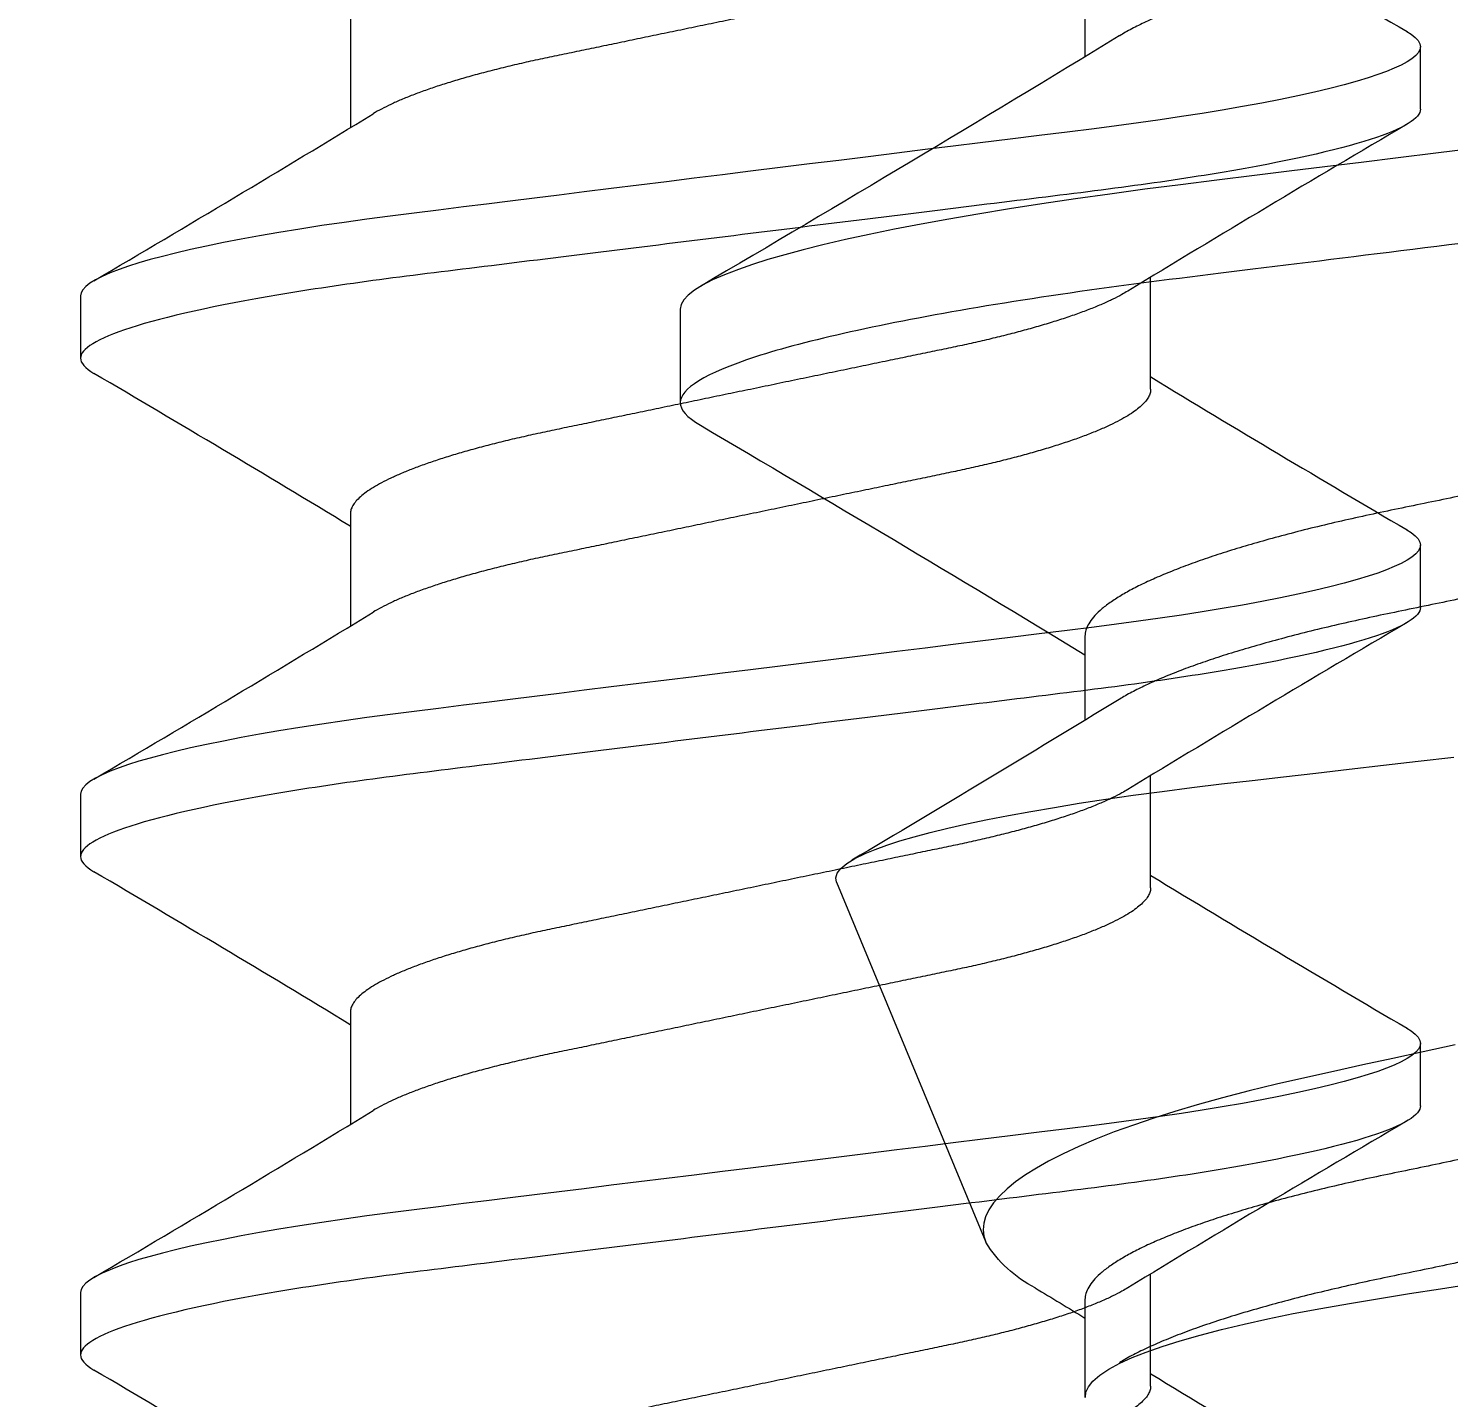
# Model space of a CAD drawing. Header units: inches. Extents: x 129892 to 140765, y 18172 to 24435.
# Drawn here: x 131121.71 to 131124.749, y 22518.596 to 22521.527 of the extents above; entities that cross this region are included whole.
import ezdxf

# ---------------------------------------------------------------- set-up
doc = ezdxf.new("R2010")
doc.units = ezdxf.units.IN
doc.header["$MEASUREMENT"] = 0
doc.header["$PDMODE"] = 66
doc.styles.add('EXCELSIOR', font='dim.shx', dxfattribs={"height": 45})
doc.dimstyles.new('EXCELSIOR', dxfattribs={"dimtxt": 50, "dimasz": 15, "dimexe": 20, "dimexo": 20, "dimgap": 10, "dimtad": 1, "dimdec": 0, "dimtxsty": 'EXCELSIOR', "dimblk": 'OBLIQUE', "dimcen": 2.5, "dimclrd": 1, "dimclre": 1, "dimclrt": 1, "dimadec": 0, "dimazin": 0, "dimtfac": 1, "dimtdec": 0, "dimtofl": 0, "dimtmove": 0, "dimatfit": 3, "dimfxl": 0, "dimlwd": 25, "dimarcsym": 0})

# ---------------------------------------------------------------- blocks, each defined once
blk = doc.blocks.new('A$C105D4D3B')
at = {"color": 251, "linetype": 'Continuous', "lineweight": 15}
for p, q in [((5.3382, 5.3976), (5.3382, 5.2175)), ((6.2042, 4.6776), (6.2042, 4.4776)), ((5.3382, 3.9776), (5.3382, 3.7974)), ((5.8697, 3.4507), (5.5505, 2.6802)), ((5.3382, 2.5576), (5.3382, 2.3476))]:
    blk.add_line(p, q, dxfattribs=at)
for points in [[(4.5006, 5.0222), (4.5874, 5.0114), (4.668, 5.0014), (4.7473, 4.9916), (4.825, 4.982), (4.901, 4.9725), (4.9752, 4.9633), (5.0557, 4.9533), (5.1337, 4.9437), (5.2099, 4.934), (5.2849, 4.9239), (5.3584, 4.9136), (5.4301, 4.903), (5.4999, 4.8922), (5.5674, 4.8811), (5.6293, 4.8704), (5.6888, 4.8596), (5.7457, 4.8486), (5.7997, 4.8375), (5.8508, 4.8263), (5.8988, 4.8152), (5.9411, 4.8046), (5.9805, 4.794), (6.0167, 4.7835), (6.0498, 4.7731), (6.0798, 4.7627), (6.1094, 4.7513), (6.1349, 4.7401), (6.1564, 4.729), (6.1738, 4.7182), (6.1873, 4.7076), (6.1968, 4.6973), (6.2024, 4.6873), (6.2042, 4.6776), (6.2042, 4.6776)], [(5.8697, 3.4507), (5.8713, 3.4604), (5.8683, 3.4703), (5.8606, 3.4804), (5.848, 3.4909), (5.8306, 3.5016), (5.8084, 3.5124), (5.7869, 3.5212), (5.7623, 3.5301), (5.7345, 3.5391), (5.7036, 3.5481), (5.6691, 3.5573), (5.6315, 3.5665), (5.5906, 3.5757), (5.5467, 3.5849), (5.5017, 3.5937), (5.454, 3.6024), (5.4034, 3.6111), (5.3504, 3.6197), (5.2938, 3.6283), (5.2349, 3.6369), (5.1732, 3.6453), (5.1093, 3.6535), (5.0458, 3.6613), (4.9805, 3.6689), (4.9132, 3.6767), (4.8443, 3.6846), (4.7726, 3.6928), (4.6996, 3.7011), (4.6249, 3.7096), (4.5491, 3.7182)], [(4.5457, 3.1028), (4.6144, 3.0879), (4.6796, 3.0737), (4.7434, 3.0598), (4.8063, 3.0459), (4.8675, 3.0323), (4.9283, 3.0183), (4.9869, 3.0041), (5.0437, 2.9893), (5.0981, 2.9742), (5.1457, 2.9601), (5.1911, 2.9458), (5.2345, 2.9311), (5.2754, 2.9162), (5.3146, 2.9008), (5.3511, 2.8853), (5.385, 2.8695), (5.4161, 2.8537), (5.4421, 2.839), (5.4656, 2.8242), (5.4865, 2.8094), (5.5048, 2.7946), (5.5206, 2.7795), (5.5335, 2.7645), (5.5436, 2.7494), (5.5507, 2.7346), (5.5547, 2.7207), (5.556, 2.707), (5.5546, 2.6935), (5.5505, 2.6802)], [(5.337, 2.3476), (5.3362, 2.3592), (5.3309, 2.371), (5.3212, 2.383), (5.3066, 2.3956), (5.2874, 2.4083), (5.2636, 2.4211), (5.2372, 2.4332), (5.207, 2.4452), (5.1731, 2.4572), (5.1344, 2.4694), (5.092, 2.4816), (5.046, 2.4936), (4.9978, 2.505), (4.9466, 2.5163), (4.8924, 2.5274), (4.8337, 2.5384), (4.7721, 2.5491), (4.7081, 2.5597), (4.6438, 2.5701), (4.5776, 2.5807), (4.5097, 2.5915)]]:
    blk.add_lwpolyline(points, dxfattribs=at)
for centre, radius, start, end in [((39.1398, 60.9031), 65.1416, 238.666324, 239.584863), ((41.6033, -55.8976), 69.9674, 120.434483, 121.21919), ((31.8252, 47.3473), 50.9721, 238.59533, 239.34643), ((5.323, 2.8207), 0.2674, 297.0372, 328.292), ((25.0292, -29.8303), 37.87, 121.14139, 121.32976)]:
    blk.add_arc(centre, radius, start, end, dxfattribs=at)
for points, knots in [([(2.7695, 5.9776), (2.7698, 5.9735), (2.7705, 5.9652), (2.7762, 5.9523), (2.7854, 5.939), (2.7985, 5.9252), (2.8156, 5.9111), (2.8365, 5.8966), (2.8614, 5.8819), (2.8905, 5.8668), (2.9241, 5.8514), (2.9621, 5.8357), (3.0039, 5.82), (3.0492, 5.8045), (3.0977, 5.7891), (3.1484, 5.7743), (3.2008, 5.76), (3.2544, 5.7463), (3.3099, 5.7331), (3.3669, 5.7203), (3.4255, 5.708), (3.4859, 5.6955), (3.5485, 5.6825), (3.6144, 5.6688), (3.6833, 5.6545), (3.7552, 5.6396), (3.8285, 5.6244), (3.9029, 5.6089), (3.9782, 5.5933), (4.0527, 5.5778), (4.126, 5.5626), (4.1979, 5.5477), (4.2691, 5.5329), (4.3393, 5.5183), (4.4082, 5.504), (4.4754, 5.4901), (4.5408, 5.4765), (4.6051, 5.4631), (4.668, 5.4501), (4.7298, 5.4373), (4.7898, 5.4239), (4.8481, 5.4101), (4.9044, 5.3958), (4.9577, 5.3813), (5.0077, 5.3667), (5.0542, 5.3521), (5.0978, 5.3373), (5.1382, 5.3223), (5.1752, 5.3074), (5.2088, 5.2924), (5.2382, 5.2775), (5.2568, 5.2674), (5.2644, 5.2624), (5.2647, 5.2622)], [0, 0, 0, 0, 0.018809, 0.037877, 0.057179, 0.076689, 0.096379, 0.11622, 0.136179, 0.156224, 0.177279, 0.198352, 0.219403, 0.240394, 0.261285, 0.282039, 0.301689, 0.321152, 0.340401, 0.359409, 0.378169, 0.397041, 0.416167, 0.435521, 0.456012, 0.476692, 0.497525, 0.518475, 0.539504, 0.560572, 0.580683, 0.60076, 0.620768, 0.640675, 0.660448, 0.680056, 0.699471, 0.718664, 0.738507, 0.758145, 0.778013, 0.798149, 0.818524, 0.839105, 0.858913, 0.878847, 0.898874, 0.918963, 0.939077, 0.959183, 0.979247, 0.999234, 1, 1, 1, 1]), ([(1.9034, 5.2776), (1.9034, 5.2487), (1.9558, 5.2151), (2.1738, 5.1446), (2.3392, 5.1079), (2.6407, 5.0571), (2.7498, 5.0409), (2.9772, 5.0106), (3.0954, 4.9964), (3.4785, 4.9489), (3.7657, 4.9133), (4.3419, 4.8419), (4.6292, 4.8062), (5.0123, 4.7587), (5.1304, 4.7446), (5.3579, 4.7143), (5.4669, 4.698), (5.7685, 4.6473), (5.9339, 4.6106), (6.1519, 4.5401), (6.2042, 4.5065), (6.2042, 4.4776)], [0, 0, 0, 0, 0.125, 0.125, 0.25, 0.25, 0.3125, 0.3125, 0.375, 0.375, 0.5, 0.5, 0.625, 0.625, 0.6875, 0.6875, 0.75, 0.75, 0.875, 0.875, 1, 1, 1, 1]), ([(2.8432, 4.693), (2.8493, 4.6893), (2.8635, 4.6807), (2.8906, 4.6668), (2.9241, 4.6514), (2.9621, 4.6357), (3.0039, 4.62), (3.0492, 4.6045), (3.0977, 4.5891), (3.1484, 4.5743), (3.2008, 4.56), (3.2544, 4.5463), (3.3099, 4.5331), (3.3669, 4.5203), (3.4255, 4.508), (3.4859, 4.4955), (3.5485, 4.4825), (3.6144, 4.4688), (3.6833, 4.4545), (3.7552, 4.4396), (3.8285, 4.4244), (3.9029, 4.4089), (3.9782, 4.3933), (4.0527, 4.3778), (4.126, 4.3626), (4.1979, 4.3477), (4.2691, 4.3329), (4.3393, 4.3183), (4.4082, 4.304), (4.4754, 4.2901), (4.5408, 4.2765), (4.6051, 4.2631), (4.668, 4.2501), (4.7298, 4.2373), (4.7898, 4.2239), (4.8481, 4.2101), (4.9044, 4.1958), (4.9577, 4.1813), (5.0077, 4.1667), (5.0542, 4.1521), (5.0978, 4.1373), (5.1382, 4.1223), (5.1752, 4.1073), (5.2087, 4.0924), (5.2385, 4.0775), (5.2649, 4.0625), (5.2875, 4.0475), (5.3063, 4.0327), (5.3207, 4.0182), (5.3308, 4.0041), (5.3371, 3.9906), (5.3378, 3.9819), (5.3382, 3.9776)], [0, 0, 0, 0, 0.015022, 0.035068, 0.056123, 0.077196, 0.098248, 0.119238, 0.14013, 0.160884, 0.180534, 0.199998, 0.219246, 0.238255, 0.257015, 0.275888, 0.295014, 0.314368, 0.33486, 0.35554, 0.376373, 0.397323, 0.418352, 0.439421, 0.459532, 0.479609, 0.499618, 0.519525, 0.539298, 0.558906, 0.578321, 0.597515, 0.617358, 0.636996, 0.656865, 0.677001, 0.697376, 0.717957, 0.737765, 0.757699, 0.777727, 0.797816, 0.81793, 0.838037, 0.858101, 0.878088, 0.898909, 0.919574, 0.940046, 0.960295, 0.980289, 1, 1, 1, 1]), ([(2.7695, 4.5576), (2.7698, 4.5535), (2.7705, 4.5452), (2.7762, 4.5323), (2.7854, 4.519), (2.7985, 4.5052), (2.8156, 4.4911), (2.8365, 4.4766), (2.8614, 4.4619), (2.8905, 4.4468), (2.9241, 4.4314), (2.9621, 4.4157), (3.0039, 4.4), (3.0492, 4.3845), (3.0977, 4.3691), (3.1484, 4.3543), (3.2008, 4.34), (3.2544, 4.3263), (3.3099, 4.3131), (3.3669, 4.3003), (3.4255, 4.288), (3.4859, 4.2755), (3.5485, 4.2625), (3.6144, 4.2488), (3.6833, 4.2345), (3.7552, 4.2196), (3.8285, 4.2044), (3.9029, 4.1889), (3.9782, 4.1733), (4.0527, 4.1578), (4.126, 4.1426), (4.1979, 4.1277), (4.2691, 4.1129), (4.3393, 4.0983), (4.4082, 4.084), (4.4754, 4.0701), (4.5408, 4.0565), (4.6051, 4.0431), (4.668, 4.0301), (4.7298, 4.0173), (4.7898, 4.0039), (4.8481, 3.9901), (4.9044, 3.9758), (4.9577, 3.9613), (5.0077, 3.9467), (5.0542, 3.9321), (5.0978, 3.9173), (5.1382, 3.9023), (5.1752, 3.8874), (5.2088, 3.8724), (5.2382, 3.8575), (5.2568, 3.8474), (5.2644, 3.8424), (5.2647, 3.8422)], [0, 0, 0, 0, 0.018809, 0.037877, 0.057179, 0.076689, 0.096379, 0.11622, 0.136179, 0.156224, 0.177279, 0.198352, 0.219403, 0.240394, 0.261285, 0.282039, 0.301689, 0.321152, 0.340401, 0.359409, 0.378169, 0.397041, 0.416167, 0.435521, 0.456012, 0.476692, 0.497525, 0.518475, 0.539504, 0.560572, 0.580683, 0.60076, 0.620768, 0.640675, 0.660448, 0.680056, 0.699471, 0.718664, 0.738507, 0.758145, 0.778013, 0.79815, 0.818524, 0.839105, 0.858913, 0.878847, 0.898874, 0.918963, 0.939077, 0.959183, 0.979247, 0.999234, 1, 1, 1, 1]), ([(2.7695, 4.5576), (2.7698, 4.5535), (2.7705, 4.5452), (2.7762, 4.5323), (2.7854, 4.519), (2.7985, 4.5052), (2.8156, 4.4911), (2.8365, 4.4766), (2.8614, 4.4619), (2.8905, 4.4468), (2.9241, 4.4314), (2.9621, 4.4157), (3.0039, 4.4), (3.0492, 4.3845), (3.0977, 4.3691), (3.1484, 4.3543), (3.2008, 4.34), (3.2544, 4.3263), (3.3099, 4.3131), (3.3669, 4.3003), (3.4255, 4.288), (3.4859, 4.2755), (3.5485, 4.2625), (3.6144, 4.2488), (3.6833, 4.2345), (3.7552, 4.2196), (3.8285, 4.2044), (3.9029, 4.1889), (3.9782, 4.1733), (4.0527, 4.1578), (4.126, 4.1426), (4.1979, 4.1277), (4.2691, 4.1129), (4.3393, 4.0983), (4.4082, 4.084), (4.4754, 4.0701), (4.5408, 4.0565), (4.6051, 4.0431), (4.668, 4.0301), (4.7298, 4.0173), (4.7898, 4.0039), (4.8481, 3.9901), (4.9044, 3.9758), (4.9577, 3.9613), (5.0077, 3.9467), (5.0542, 3.9321), (5.0978, 3.9173), (5.1382, 3.9023), (5.1752, 3.8874), (5.2088, 3.8724), (5.2382, 3.8575), (5.2568, 3.8474), (5.2644, 3.8424), (5.2647, 3.8422)], [0, 0, 0, 0, 0.018809, 0.037877, 0.057179, 0.076689, 0.096379, 0.11622, 0.136179, 0.156224, 0.177279, 0.198352, 0.219403, 0.240394, 0.261285, 0.282039, 0.301689, 0.321152, 0.340401, 0.359409, 0.378169, 0.397041, 0.416167, 0.435521, 0.456012, 0.476692, 0.497525, 0.518475, 0.539504, 0.560572, 0.580683, 0.60076, 0.620768, 0.640675, 0.660448, 0.680056, 0.699471, 0.718664, 0.738507, 0.758145, 0.778013, 0.798149, 0.818524, 0.839105, 0.858913, 0.878847, 0.898874, 0.918963, 0.939077, 0.959183, 0.979247, 0.999234, 1, 1, 1, 1]), ([(2.8432, 3.273), (2.8493, 3.2693), (2.8635, 3.2607), (2.8906, 3.2468), (2.9241, 3.2314), (2.9621, 3.2157), (3.0039, 3.2), (3.0492, 3.1845), (3.0977, 3.1691), (3.1484, 3.1543), (3.2008, 3.14), (3.2544, 3.1263), (3.3099, 3.1131), (3.3669, 3.1003), (3.4255, 3.088), (3.4859, 3.0755), (3.5485, 3.0625), (3.6144, 3.0488), (3.6833, 3.0345), (3.7552, 3.0196), (3.8285, 3.0044), (3.9029, 2.9889), (3.9782, 2.9733), (4.0527, 2.9578), (4.126, 2.9426), (4.1979, 2.9277), (4.2691, 2.9129), (4.3393, 2.8983), (4.4082, 2.884), (4.4754, 2.8701), (4.5408, 2.8565), (4.6051, 2.8431), (4.668, 2.8301), (4.7298, 2.8173), (4.7898, 2.8039), (4.8481, 2.7901), (4.9044, 2.7758), (4.9577, 2.7613), (5.0077, 2.7467), (5.0542, 2.7321), (5.0978, 2.7173), (5.1382, 2.7023), (5.1752, 2.6874), (5.2087, 2.6724), (5.2385, 2.6575), (5.2649, 2.6425), (5.2875, 2.6275), (5.3063, 2.6127), (5.3207, 2.5982), (5.3308, 2.5841), (5.3371, 2.5706), (5.3378, 2.5619), (5.3382, 2.5576)], [0, 0, 0, 0, 0.015022, 0.035068, 0.056123, 0.077196, 0.098248, 0.119238, 0.14013, 0.160884, 0.180534, 0.199998, 0.219246, 0.238255, 0.257015, 0.275888, 0.295014, 0.314368, 0.33486, 0.35554, 0.376373, 0.397324, 0.418352, 0.439421, 0.459532, 0.479609, 0.499618, 0.519525, 0.539298, 0.558906, 0.578321, 0.597515, 0.617358, 0.636996, 0.656865, 0.677001, 0.697376, 0.717957, 0.737765, 0.757699, 0.777727, 0.797816, 0.81793, 0.838037, 0.858101, 0.878088, 0.898909, 0.919574, 0.940046, 0.960295, 0.980289, 1, 1, 1, 1]), ([(2.7695, 3.1376), (2.7698, 3.1335), (2.7705, 3.1252), (2.7762, 3.1123), (2.7854, 3.099), (2.7985, 3.0852), (2.8156, 3.0711), (2.8365, 3.0566), (2.8614, 3.0419), (2.8905, 3.0268), (2.9241, 3.0114), (2.9621, 2.9957), (3.0039, 2.98), (3.0492, 2.9645), (3.0977, 2.9491), (3.1484, 2.9343), (3.2008, 2.92), (3.2544, 2.9063), (3.3099, 2.8931), (3.3669, 2.8803), (3.4255, 2.868), (3.4859, 2.8555), (3.5485, 2.8425), (3.6144, 2.8288), (3.6833, 2.8145), (3.7552, 2.7996), (3.8285, 2.7844), (3.9029, 2.7689), (3.9782, 2.7533), (4.0527, 2.7378), (4.126, 2.7226), (4.1979, 2.7077), (4.2691, 2.6929), (4.3393, 2.6783), (4.4082, 2.664), (4.4754, 2.6501), (4.5408, 2.6365), (4.6051, 2.6231), (4.668, 2.6101), (4.7298, 2.5973), (4.7898, 2.5839), (4.8481, 2.5701), (4.9044, 2.5558), (4.9591, 2.541), (5.0115, 2.5256), (5.0613, 2.5098), (5.1076, 2.4938), (5.1502, 2.4777), (5.1888, 2.4615), (5.223, 2.4454), (5.2482, 2.4323), (5.2605, 2.4246), (5.2643, 2.4222)], [0, 0, 0, 0, 0.018809, 0.037877, 0.057179, 0.07669, 0.096381, 0.116222, 0.136181, 0.156227, 0.177282, 0.198355, 0.219407, 0.240398, 0.261289, 0.282043, 0.301694, 0.321157, 0.340406, 0.359414, 0.378175, 0.397048, 0.416174, 0.435528, 0.45602, 0.4767, 0.497533, 0.518484, 0.539512, 0.560581, 0.580692, 0.600769, 0.620778, 0.640685, 0.660458, 0.680067, 0.699482, 0.718676, 0.738519, 0.758157, 0.778026, 0.798162, 0.818537, 0.839118, 0.860474, 0.881973, 0.903575, 0.925239, 0.94692, 0.968576, 0.990164, 1, 1, 1, 1])]:
    blk.add_open_spline(points, degree=3, knots=knots, dxfattribs=at)
blk.add_open_spline([(6.2042, 4.4776), (6.2042, 4.4625), (6.1903, 4.4461), (6.1611, 4.4289)], degree=3, dxfattribs=at)
blk = doc.blocks.new('A$C219C1193')
at = {"color": 7, "linetype": 'Continuous', "lineweight": 15}
for p, q in [((2.1438, 4.5653), (2.1438, 4.3251)), ((4.4336, 4.3652), (4.4336, 4.4985)), ((3.8562, 3.7652), (3.8562, 4.0053)), ((1.5664, 3.9652), (1.5664, 3.8318)), ((2.1438, 3.4985), (2.1438, 3.2584)), ((4.4336, 3.2984), (4.4336, 3.4317)), ((3.8562, 2.6984), (3.8562, 2.9385)), ((1.5664, 2.8984), (1.5664, 2.765)), ((2.1438, 2.4317), (2.1438, 2.1916)), ((4.4336, 2.2316), (4.4336, 2.3649)), ((3.8562, 1.6316), (3.8562, 1.8717)), ((1.5664, 1.8316), (1.5664, 1.6983))]:
    blk.add_line(p, q, dxfattribs=at)
at = {"color": 7, "linetype": 'Continuous', "lineweight": 15, "flags": 128}
for points in [[(4.4045, 4.531), (4.4133, 4.5256), (4.4223, 4.5185), (4.4286, 4.5116), (4.4324, 4.505), (4.4336, 4.4985), (4.4325, 4.4924), (4.4291, 4.4861), (4.4234, 4.4795), (4.4153, 4.4729), (4.4048, 4.466), (4.3919, 4.4591), (4.3775, 4.4524), (4.3609, 4.4456), (4.3422, 4.4388), (4.3213, 4.4318), (4.2983, 4.4248), (4.2702, 4.417), (4.2396, 4.4091), (4.2066, 4.4013), (4.1712, 4.3935), (4.1337, 4.3857), (4.094, 4.378), (4.0525, 4.3703), (4.0091, 4.3628), (3.9663, 4.3558), (3.9222, 4.3489), (3.8769, 4.3422), (3.8305, 4.3356), (3.7832, 4.3292), (3.7351, 4.323), (3.6773, 4.3158), (3.6174, 4.3084), (3.5555, 4.3007), (3.4917, 4.2928), (3.4333, 4.2856), (3.3737, 4.2782), (3.3131, 4.2707), (3.2516, 4.263), (3.1893, 4.2553), (3.1265, 4.2475), (3.0634, 4.2397), (3, 4.2318), (2.9398, 4.2244), (2.8797, 4.2169), (2.82, 4.2095), (2.7608, 4.2022), (2.7021, 4.1949), (2.6443, 4.1877), (2.5905, 4.1811), (2.5377, 4.1745), (2.4859, 4.1681), (2.4352, 4.1618), (2.3858, 4.1557), (2.3321, 4.149), (2.2801, 4.1426), (2.2293, 4.1361), (2.1793, 4.1294), (2.1303, 4.1225), (2.0825, 4.1155), (2.036, 4.1082), (1.9909, 4.1009), (1.9497, 4.0937), (1.91, 4.0865), (1.8721, 4.0792), (1.8361, 4.0718), (1.802, 4.0643), (1.77, 4.0569), (1.7418, 4.0498), (1.7156, 4.0428), (1.6914, 4.0358), (1.6693, 4.0288), (1.6494, 4.0219), (1.6296, 4.0143), (1.6126, 4.0068), (1.5983, 3.9994), (1.5867, 3.9922), (1.5777, 3.9852), (1.5714, 3.9783), (1.5676, 3.9716), (1.5664, 3.9652), (1.5664, 3.9652)], [(4.4045, 3.4642), (4.4133, 3.4588), (4.4223, 3.4517), (4.4286, 3.4448), (4.4324, 3.4382), (4.4336, 3.4317), (4.4325, 3.4256), (4.4291, 3.4193), (4.4234, 3.4128), (4.4153, 3.4061), (4.4048, 3.3993), (4.3919, 3.3923), (4.3775, 3.3856), (4.3609, 3.3788), (4.3422, 3.372), (4.3213, 3.365), (4.2983, 3.358), (4.2702, 3.3502), (4.2396, 3.3424), (4.2066, 3.3345), (4.1712, 3.3267), (4.1337, 3.3189), (4.094, 3.3112), (4.0525, 3.3035), (4.0091, 3.296), (3.9663, 3.289), (3.9222, 3.2821), (3.8769, 3.2754), (3.8305, 3.2688), (3.7832, 3.2624), (3.7351, 3.2562), (3.6773, 3.249), (3.6174, 3.2416), (3.5555, 3.2339), (3.4917, 3.226), (3.4333, 3.2188), (3.3737, 3.2114), (3.3131, 3.2039), (3.2516, 3.1962), (3.1893, 3.1885), (3.1265, 3.1807), (3.0634, 3.1729), (3, 3.165), (2.9398, 3.1576), (2.8797, 3.1501), (2.82, 3.1427), (2.7608, 3.1354), (2.7021, 3.1281), (2.6443, 3.1209), (2.5905, 3.1143), (2.5377, 3.1077), (2.4859, 3.1013), (2.4352, 3.095), (2.3858, 3.0889), (2.3321, 3.0822), (2.2801, 3.0758), (2.2293, 3.0693), (2.1793, 3.0626), (2.1303, 3.0557), (2.0825, 3.0487), (2.036, 3.0414), (1.9909, 3.0341), (1.9497, 3.0269), (1.91, 3.0197), (1.8721, 3.0124), (1.8361, 3.005), (1.802, 2.9976), (1.77, 2.9901), (1.7418, 2.983), (1.7156, 2.976), (1.6914, 2.969), (1.6693, 2.962), (1.6494, 2.9551), (1.6296, 2.9475), (1.6126, 2.94), (1.5983, 2.9327), (1.5867, 2.9254), (1.5777, 2.9184), (1.5714, 2.9115), (1.5676, 2.9048), (1.5664, 2.8984), (1.5664, 2.8984)], [(4.4045, 2.3975), (4.4133, 2.392), (4.4223, 2.3849), (4.4286, 2.3781), (4.4324, 2.3714), (4.4336, 2.3649), (4.4325, 2.3588), (4.4291, 2.3525), (4.4234, 2.346), (4.4153, 2.3393), (4.4048, 2.3325), (4.3919, 2.3255), (4.3775, 2.3188), (4.3609, 2.312), (4.3422, 2.3052), (4.3213, 2.2982), (4.2983, 2.2912), (4.2702, 2.2834), (4.2396, 2.2756), (4.2066, 2.2677), (4.1712, 2.2599), (4.1337, 2.2521), (4.094, 2.2444), (4.0525, 2.2367), (4.0091, 2.2292), (3.9663, 2.2222), (3.9222, 2.2153), (3.8769, 2.2086), (3.8305, 2.202), (3.7832, 2.1956), (3.7351, 2.1894), (3.6773, 2.1822), (3.6174, 2.1748), (3.5555, 2.1671), (3.4917, 2.1592), (3.4333, 2.152), (3.3737, 2.1446), (3.3131, 2.1371), (3.2516, 2.1294), (3.1893, 2.1217), (3.1265, 2.1139), (3.0634, 2.1061), (3, 2.0983), (2.9398, 2.0908), (2.8797, 2.0833), (2.82, 2.0759), (2.7608, 2.0686), (2.7021, 2.0613), (2.6443, 2.0541), (2.5905, 2.0475), (2.5377, 2.0409), (2.4859, 2.0345), (2.4352, 2.0282), (2.3858, 2.0221), (2.3321, 2.0154), (2.2801, 2.009), (2.2293, 2.0025), (2.1793, 1.9958), (2.1303, 1.9889), (2.0825, 1.9819), (2.036, 1.9747), (1.9909, 1.9673), (1.9497, 1.9601), (1.91, 1.9529), (1.8721, 1.9456), (1.8361, 1.9382), (1.802, 1.9308), (1.77, 1.9233), (1.7418, 1.9163), (1.7156, 1.9092), (1.6914, 1.9022), (1.6693, 1.8953), (1.6494, 1.8884), (1.6296, 1.8807), (1.6126, 1.8732), (1.5983, 1.8659), (1.5867, 1.8586), (1.5777, 1.8516), (1.5714, 1.8447), (1.5676, 1.838), (1.5664, 1.8316), (1.5664, 1.8316)]]:
    blk.add_lwpolyline(points, dxfattribs=at)
at = {"color": 7, "linetype": 'Continuous', "lineweight": 15}
for centre, radius, start, end in [((28.0263, 44.7375), 46.6319, 238.78072, 239.56555), ((-20.3865, 41.442), 43.4197, 300.41509, 301.33379), ((26.3878, -33.1139), 43.4223, 120.41517, 121.33371), ((-22.0334, -36.4191), 46.6458, 58.78085, 59.56555), ((28.0263, 43.6707), 46.6319, 238.78072, 239.56555), ((-20.3865, 40.3752), 43.4197, 300.41509, 301.33379), ((26.3878, -34.1807), 43.4223, 120.41517, 121.33371), ((-22.0334, -37.4859), 46.6458, 58.78085, 59.56555), ((28.0263, 42.6039), 46.6319, 238.78072, 239.56555), ((-20.3865, 39.3084), 43.4197, 300.41509, 301.33379), ((26.3878, -35.2475), 43.4223, 120.41517, 121.33371), ((-22.0334, -38.5527), 46.6458, 58.78085, 59.56555), ((28.0263, 41.5371), 46.6319, 238.78072, 239.56555)]:
    blk.add_arc(centre, radius, start, end, dxfattribs=at)
for points, knots in [([(3.8562, 4.832), (3.856, 4.8292), (3.8556, 4.8237), (3.8518, 4.8151), (3.8456, 4.8062), (3.8369, 4.797), (3.8255, 4.7876), (3.8116, 4.778), (3.795, 4.7682), (3.7755, 4.7581), (3.7532, 4.7478), (3.7278, 4.7374), (3.7, 4.7269), (3.6698, 4.7166), (3.6374, 4.7063), (3.6036, 4.6964), (3.5687, 4.6869), (3.5329, 4.6778), (3.496, 4.669), (3.458, 4.6604), (3.4189, 4.6523), (3.3786, 4.6439), (3.3369, 4.6352), (3.293, 4.6261), (3.247, 4.6166), (3.1991, 4.6066), (3.1502, 4.5965), (3.1006, 4.5862), (3.0504, 4.5758), (3.0008, 4.5655), (2.9519, 4.5553), (2.9039, 4.5454), (2.8565, 4.5355), (2.8097, 4.5258), (2.7638, 4.5163), (2.7189, 4.5069), (2.6753, 4.4979), (2.6325, 4.489), (2.5905, 4.4803), (2.5493, 4.4718), (2.5094, 4.4629), (2.4705, 4.4537), (2.4329, 4.4441), (2.3974, 4.4345), (2.3641, 4.4247), (2.3331, 4.415), (2.304, 4.4051), (2.2771, 4.3951), (2.2524, 4.3851), (2.23, 4.3752), (2.2104, 4.3652), (2.198, 4.3585), (2.1929, 4.3552), (2.1927, 4.355)], [0, 0, 0, 0, 0.018809, 0.037877, 0.057179, 0.076689, 0.096379, 0.11622, 0.136179, 0.156224, 0.177279, 0.198352, 0.219403, 0.240394, 0.261285, 0.282039, 0.301689, 0.321152, 0.340401, 0.359409, 0.378169, 0.397041, 0.416167, 0.435521, 0.456012, 0.476692, 0.497525, 0.518475, 0.539504, 0.560572, 0.580683, 0.60076, 0.620768, 0.640675, 0.660448, 0.680056, 0.699471, 0.718664, 0.738507, 0.758145, 0.778013, 0.798149, 0.818524, 0.839105, 0.858913, 0.878847, 0.898874, 0.918963, 0.939077, 0.959183, 0.979247, 0.999234, 1, 1, 1, 1]), ([(4.4336, 4.3652), (4.4336, 4.3459), (4.3987, 4.3235), (4.2534, 4.2765), (4.1431, 4.2521), (3.9421, 4.2182), (3.8694, 4.2074), (3.7177, 4.1872), (3.639, 4.1777), (3.3836, 4.1461), (3.1921, 4.1223), (2.8079, 4.0747), (2.6164, 4.0509), (2.361, 4.0193), (2.2823, 4.0099), (2.1306, 3.9896), (2.0579, 3.9788), (1.8569, 3.945), (1.7466, 3.9205), (1.6013, 3.8735), (1.5664, 3.8511), (1.5664, 3.8318)], [0, 0, 0, 0, 0.125, 0.125, 0.25, 0.25, 0.3125, 0.3125, 0.375, 0.375, 0.5, 0.5, 0.625, 0.625, 0.6875, 0.6875, 0.75, 0.75, 0.875, 0.875, 1, 1, 1, 1]), ([(3.8071, 3.9754), (3.803, 3.973), (3.7936, 3.9673), (3.7755, 3.958), (3.7532, 3.9477), (3.7278, 3.9372), (3.7, 3.9268), (3.6698, 3.9164), (3.6374, 3.9062), (3.6036, 3.8963), (3.5687, 3.8868), (3.5329, 3.8777), (3.496, 3.8688), (3.458, 3.8603), (3.4189, 3.8521), (3.3786, 3.8438), (3.3369, 3.8351), (3.293, 3.826), (3.247, 3.8165), (3.1991, 3.8065), (3.1502, 3.7964), (3.1006, 3.7861), (3.0504, 3.7756), (3.0008, 3.7653), (2.9519, 3.7552), (2.9039, 3.7452), (2.8565, 3.7354), (2.8097, 3.7257), (2.7638, 3.7161), (2.7189, 3.7068), (2.6753, 3.6978), (2.6325, 3.6889), (2.5905, 3.6802), (2.5493, 3.6716), (2.5094, 3.6627), (2.4705, 3.6535), (2.4329, 3.644), (2.3974, 3.6343), (2.3641, 3.6246), (2.3331, 3.6149), (2.304, 3.605), (2.2771, 3.595), (2.2524, 3.585), (2.2301, 3.575), (2.2102, 3.5651), (2.1926, 3.5551), (2.1775, 3.5451), (2.165, 3.5352), (2.1554, 3.5256), (2.1487, 3.5162), (2.1445, 3.5072), (2.144, 3.5014), (2.1438, 3.4985)], [0, 0, 0, 0, 0.015022, 0.035068, 0.056123, 0.077196, 0.098248, 0.119238, 0.14013, 0.160884, 0.180534, 0.199998, 0.219246, 0.238255, 0.257015, 0.275888, 0.295014, 0.314368, 0.33486, 0.35554, 0.376373, 0.397324, 0.418352, 0.439421, 0.459532, 0.479609, 0.499618, 0.519525, 0.539298, 0.558906, 0.578321, 0.597515, 0.617358, 0.636996, 0.656865, 0.677001, 0.697376, 0.717957, 0.737765, 0.757699, 0.777727, 0.797816, 0.81793, 0.838037, 0.858101, 0.878088, 0.898909, 0.919574, 0.940046, 0.960295, 0.980289, 1, 1, 1, 1]), ([(3.8562, 3.7652), (3.856, 3.7624), (3.8556, 3.7569), (3.8518, 3.7483), (3.8456, 3.7394), (3.8369, 3.7302), (3.8255, 3.7208), (3.8116, 3.7112), (3.795, 3.7014), (3.7755, 3.6913), (3.7532, 3.681), (3.7278, 3.6706), (3.7, 3.6601), (3.6698, 3.6498), (3.6374, 3.6395), (3.6036, 3.6296), (3.5687, 3.6201), (3.5329, 3.611), (3.496, 3.6022), (3.458, 3.5936), (3.4189, 3.5855), (3.3786, 3.5771), (3.3369, 3.5684), (3.293, 3.5593), (3.247, 3.5498), (3.1991, 3.5399), (3.1502, 3.5297), (3.1006, 3.5194), (3.0504, 3.509), (3.0008, 3.4987), (2.9519, 3.4885), (2.9039, 3.4786), (2.8565, 3.4687), (2.8097, 3.459), (2.7638, 3.4495), (2.7189, 3.4402), (2.6753, 3.4311), (2.6325, 3.4222), (2.5905, 3.4135), (2.5493, 3.405), (2.5094, 3.3961), (2.4705, 3.3869), (2.4329, 3.3773), (2.3974, 3.3677), (2.3641, 3.3579), (2.3331, 3.3482), (2.304, 3.3383), (2.2771, 3.3283), (2.2524, 3.3184), (2.23, 3.3084), (2.2104, 3.2984), (2.198, 3.2917), (2.1929, 3.2884), (2.1927, 3.2882)], [0, 0, 0, 0, 0.018809, 0.037877, 0.057179, 0.076689, 0.096379, 0.11622, 0.136179, 0.156224, 0.177279, 0.198352, 0.219403, 0.240394, 0.261285, 0.282039, 0.301689, 0.321152, 0.340401, 0.359409, 0.378169, 0.397041, 0.416167, 0.435521, 0.456012, 0.476692, 0.497525, 0.518475, 0.539504, 0.560572, 0.580683, 0.60076, 0.620768, 0.640675, 0.660448, 0.680056, 0.699471, 0.718664, 0.738507, 0.758145, 0.778013, 0.798149, 0.818524, 0.839105, 0.858913, 0.878847, 0.898874, 0.918963, 0.939077, 0.959183, 0.979247, 0.999234, 1, 1, 1, 1]), ([(4.4336, 3.2984), (4.4336, 3.2791), (4.3987, 3.2567), (4.2534, 3.2097), (4.1431, 3.1853), (3.9421, 3.1514), (3.8694, 3.1406), (3.7177, 3.1204), (3.639, 3.111), (3.3836, 3.0793), (3.1921, 3.0555), (2.8079, 3.0079), (2.6164, 2.9842), (2.361, 2.9525), (2.2823, 2.9431), (2.1306, 2.9228), (2.0579, 2.912), (1.8569, 2.8782), (1.7466, 2.8537), (1.6013, 2.8067), (1.5664, 2.7843), (1.5664, 2.765)], [0, 0, 0, 0, 0.125, 0.125, 0.25, 0.25, 0.3125, 0.3125, 0.375, 0.375, 0.5, 0.5, 0.625, 0.625, 0.6875, 0.6875, 0.75, 0.75, 0.875, 0.875, 1, 1, 1, 1]), ([(3.8071, 2.9086), (3.803, 2.9062), (3.7936, 2.9005), (3.7755, 2.8912), (3.7532, 2.8809), (3.7278, 2.8704), (3.7, 2.86), (3.6698, 2.8496), (3.6374, 2.8394), (3.6036, 2.8295), (3.5687, 2.82), (3.5329, 2.8109), (3.496, 2.8021), (3.458, 2.7935), (3.4189, 2.7853), (3.3786, 2.777), (3.3369, 2.7683), (3.293, 2.7592), (3.247, 2.7497), (3.1991, 2.7397), (3.1502, 2.7296), (3.1006, 2.7193), (3.0504, 2.7089), (3.0008, 2.6985), (2.9519, 2.6884), (2.9039, 2.6784), (2.8565, 2.6686), (2.8097, 2.6589), (2.7638, 2.6493), (2.7189, 2.64), (2.6753, 2.631), (2.6325, 2.6221), (2.5905, 2.6134), (2.5493, 2.6048), (2.5094, 2.5959), (2.4705, 2.5867), (2.4329, 2.5772), (2.3974, 2.5675), (2.3641, 2.5578), (2.3331, 2.5481), (2.304, 2.5382), (2.2771, 2.5282), (2.2524, 2.5182), (2.2301, 2.5082), (2.2102, 2.4983), (2.1926, 2.4883), (2.1775, 2.4783), (2.165, 2.4684), (2.1554, 2.4588), (2.1487, 2.4494), (2.1445, 2.4404), (2.144, 2.4346), (2.1438, 2.4317)], [0, 0, 0, 0, 0.015022, 0.035068, 0.056123, 0.077196, 0.098248, 0.119238, 0.14013, 0.160884, 0.180534, 0.199998, 0.219246, 0.238255, 0.257015, 0.275888, 0.295014, 0.314368, 0.33486, 0.35554, 0.376373, 0.397324, 0.418352, 0.439421, 0.459532, 0.479609, 0.499618, 0.519525, 0.539298, 0.558906, 0.578321, 0.597515, 0.617358, 0.636996, 0.656865, 0.677001, 0.697376, 0.717957, 0.737765, 0.757699, 0.777727, 0.797816, 0.81793, 0.838037, 0.858101, 0.878088, 0.898909, 0.919574, 0.940046, 0.960295, 0.980289, 1, 1, 1, 1]), ([(3.8562, 2.6984), (3.856, 2.6956), (3.8556, 2.6901), (3.8518, 2.6815), (3.8456, 2.6726), (3.8369, 2.6634), (3.8255, 2.654), (3.8116, 2.6444), (3.795, 2.6346), (3.7755, 2.6246), (3.7532, 2.6143), (3.7278, 2.6038), (3.7, 2.5933), (3.6698, 2.583), (3.6374, 2.5727), (3.6036, 2.5628), (3.5687, 2.5533), (3.5329, 2.5442), (3.496, 2.5354), (3.458, 2.5268), (3.4189, 2.5187), (3.3786, 2.5103), (3.3369, 2.5017), (3.293, 2.4925), (3.247, 2.483), (3.1991, 2.4731), (3.1502, 2.4629), (3.1006, 2.4526), (3.0504, 2.4422), (3.0008, 2.4319), (2.9519, 2.4217), (2.9039, 2.4118), (2.8565, 2.4019), (2.8097, 2.3922), (2.7638, 2.3827), (2.7189, 2.3734), (2.6753, 2.3643), (2.6325, 2.3554), (2.5905, 2.3467), (2.5493, 2.3382), (2.5094, 2.3293), (2.4705, 2.3201), (2.4329, 2.3105), (2.3974, 2.3009), (2.3641, 2.2912), (2.3331, 2.2814), (2.304, 2.2715), (2.2771, 2.2616), (2.2524, 2.2516), (2.23, 2.2416), (2.2104, 2.2316), (2.198, 2.2249), (2.1929, 2.2216), (2.1927, 2.2214)], [0, 0, 0, 0, 0.018809, 0.037877, 0.057179, 0.076689, 0.096379, 0.11622, 0.136179, 0.156224, 0.177279, 0.198352, 0.219403, 0.240394, 0.261285, 0.282039, 0.301689, 0.321152, 0.340401, 0.359409, 0.378169, 0.397041, 0.416167, 0.435521, 0.456012, 0.476692, 0.497525, 0.518475, 0.539504, 0.560572, 0.580683, 0.60076, 0.620768, 0.640675, 0.660448, 0.680056, 0.699471, 0.718664, 0.738507, 0.758145, 0.778013, 0.798149, 0.818524, 0.839105, 0.858913, 0.878847, 0.898874, 0.918963, 0.939077, 0.959183, 0.979247, 0.999234, 1, 1, 1, 1]), ([(4.4336, 2.2316), (4.4336, 2.2123), (4.3987, 2.1899), (4.2534, 2.1429), (4.1431, 2.1185), (3.9421, 2.0846), (3.8694, 2.0738), (3.7177, 2.0536), (3.639, 2.0442), (3.3836, 2.0125), (3.1921, 1.9887), (2.8079, 1.9411), (2.6164, 1.9174), (2.361, 1.8857), (2.2823, 1.8763), (2.1306, 1.856), (2.0579, 1.8452), (1.8569, 1.8114), (1.7466, 1.7869), (1.6013, 1.7399), (1.5664, 1.7175), (1.5664, 1.6983)], [0, 0, 0, 0, 0.125, 0.125, 0.25, 0.25, 0.3125, 0.3125, 0.375, 0.375, 0.5, 0.5, 0.625, 0.625, 0.6875, 0.6875, 0.75, 0.75, 0.875, 0.875, 1, 1, 1, 1]), ([(3.8071, 1.8419), (3.803, 1.8394), (3.7936, 1.8337), (3.7755, 1.8244), (3.7532, 1.8141), (3.7278, 1.8037), (3.7, 1.7932), (3.6698, 1.7828), (3.6374, 1.7726), (3.6036, 1.7627), (3.5687, 1.7532), (3.5329, 1.7441), (3.496, 1.7353), (3.458, 1.7267), (3.4189, 1.7186), (3.3786, 1.7102), (3.3369, 1.7015), (3.293, 1.6924), (3.247, 1.6829), (3.1991, 1.6729), (3.1502, 1.6628), (3.1006, 1.6525), (3.0504, 1.6421), (3.0008, 1.6317), (2.9519, 1.6216), (2.9039, 1.6116), (2.8565, 1.6018), (2.8097, 1.5921), (2.7638, 1.5825), (2.7189, 1.5732), (2.6753, 1.5642), (2.6325, 1.5553), (2.5905, 1.5466), (2.5493, 1.538), (2.5094, 1.5292), (2.4705, 1.5199), (2.4329, 1.5104), (2.3974, 1.5008), (2.3641, 1.491), (2.3331, 1.4813), (2.304, 1.4714), (2.2771, 1.4614), (2.2524, 1.4514), (2.2301, 1.4414), (2.2102, 1.4315), (2.1926, 1.4215), (2.1775, 1.4116), (2.165, 1.4016), (2.1554, 1.392), (2.1487, 1.3826), (2.1445, 1.3736), (2.144, 1.3678), (2.1438, 1.3649)], [0, 0, 0, 0, 0.015022, 0.035068, 0.056123, 0.077196, 0.098248, 0.119238, 0.14013, 0.160884, 0.180534, 0.199998, 0.219246, 0.238255, 0.257015, 0.275888, 0.295014, 0.314368, 0.33486, 0.35554, 0.376373, 0.397324, 0.418352, 0.439421, 0.459532, 0.479609, 0.499618, 0.519525, 0.539298, 0.558906, 0.578321, 0.597515, 0.617358, 0.636996, 0.656865, 0.677001, 0.697376, 0.717957, 0.737765, 0.757699, 0.777727, 0.797816, 0.81793, 0.838037, 0.858101, 0.878088, 0.898909, 0.919574, 0.940046, 0.960295, 0.980289, 1, 1, 1, 1]), ([(3.8562, 1.6316), (3.856, 1.6289), (3.8556, 1.6233), (3.8518, 1.6147), (3.8456, 1.6058), (3.8369, 1.5967), (3.8255, 1.5872), (3.8116, 1.5776), (3.795, 1.5678), (3.7755, 1.5578), (3.7532, 1.5475), (3.7278, 1.537), (3.7, 1.5265), (3.6698, 1.5162), (3.6374, 1.5059), (3.6036, 1.4961), (3.5687, 1.4865), (3.5329, 1.4774), (3.496, 1.4686), (3.458, 1.4601), (3.4189, 1.4519), (3.3786, 1.4435), (3.3369, 1.4349), (3.293, 1.4257), (3.247, 1.4162), (3.1991, 1.4063), (3.1502, 1.3961), (3.1006, 1.3858), (3.0504, 1.3754), (3.0008, 1.3651), (2.9519, 1.3549), (2.9039, 1.345), (2.8565, 1.3351), (2.8097, 1.3254), (2.7638, 1.3159), (2.7189, 1.3066), (2.6753, 1.2975), (2.6325, 1.2886), (2.5905, 1.2799), (2.5493, 1.2714), (2.5094, 1.2625), (2.4705, 1.2533), (2.4329, 1.2437), (2.3974, 1.2341), (2.3641, 1.2244), (2.3331, 1.2146), (2.304, 1.2047), (2.2771, 1.1948), (2.2524, 1.1848), (2.23, 1.1748), (2.2104, 1.1648), (2.198, 1.1581), (2.1929, 1.1548), (2.1927, 1.1546)], [0, 0, 0, 0, 0.018809, 0.037877, 0.057179, 0.076689, 0.096379, 0.11622, 0.136179, 0.156224, 0.177279, 0.198352, 0.219403, 0.240394, 0.261285, 0.282039, 0.301689, 0.321152, 0.340401, 0.359409, 0.378169, 0.397041, 0.416167, 0.435521, 0.456012, 0.476692, 0.497525, 0.518475, 0.539504, 0.560572, 0.580683, 0.60076, 0.620768, 0.640675, 0.660448, 0.680056, 0.699471, 0.718664, 0.738507, 0.758145, 0.778013, 0.798149, 0.818524, 0.839105, 0.858913, 0.878847, 0.898874, 0.918963, 0.939077, 0.959183, 0.979247, 0.999234, 1, 1, 1, 1])]:
    blk.add_open_spline(points, degree=3, knots=knots, dxfattribs=at)
for points in [[(1.5664, 3.8318), (1.5664, 3.8218), (1.5757, 3.8109), (1.5952, 3.7994)], [(1.5664, 2.765), (1.5664, 2.755), (1.5757, 2.7441), (1.5952, 2.7326)], [(1.5664, 1.6983), (1.5664, 1.6882), (1.5757, 1.6773), (1.5952, 1.6658)]]:
    blk.add_open_spline(points, degree=3, dxfattribs=at)
blk = doc.blocks.new('_OBLIQUE')
at = {"color": 0, "linetype": 'ByBlock'}
blk.add_line((-0.5, -0.5), (0.5, 0.5), dxfattribs=at)
blk = doc.blocks.new('*D152')
at = {"color": 1, "lineweight": -2}
for p, q in [((130271.2549, 22588.5888), (130271.2549, 22976.8551)), ((130391.2549, 22311.3349), (130391.2549, 22976.8551))]:
    blk.add_line(p, q, dxfattribs=at)
at = {"color": 1, "lineweight": 25}
for p, q in [((130271.2549, 22956.8551), (130391.2549, 22956.8551)), ((130391.2549, 22956.8551), (131169.8263, 22956.8551))]:
    blk.add_line(p, q, dxfattribs=at)
at = {"layer": 'Defpoints', "color": 0}
for p in [(130391.2549, 22956.8551), (130271.2549, 22568.5888), (130391.2549, 22291.3349)]:
    blk.add_point(p, dxfattribs=at)
at = {"color": 1, "lineweight": 25, "xscale": 15, "yscale": 15, "zscale": 15, "rotation": 180}
blk.add_blockref('_OBLIQUE', (130271.2549, 22956.8551), dxfattribs=at)
at = {"color": 1, "lineweight": 25, "xscale": 15, "yscale": 15, "zscale": 15}
blk.add_blockref('_OBLIQUE', (130391.2549, 22956.8551), dxfattribs=at)
at = {"color": 1, "insert": (130788.0406, 23001.1408), "char_height": 45, "attachment_point": 5, "style": 'EXCELSIOR'}
blk.add_mtext('120 GRAB RAIL (TBC)', dxfattribs=at)

msp = doc.modelspace()

# ---------------------------------------------------------------- block references
at = {"xscale": -1}
msp.add_blockref('A$C105D4D3B', (131129.3087, 22516.2482), dxfattribs=at)
msp.add_blockref('A$C219C1193', (131120.2549, 22516.9889))

# ---------------------------------------------------------------- dimensions: what is measured, and where the dimension line sits
at = {"color": 2}
dim = msp.add_linear_dim(base=(130391.2549, 22956.8551), p1=(130271.2549, 22568.5888), p2=(130391.2549, 22291.3349), text='<> GRAB RAIL (TBC)', dimstyle='EXCELSIOR', dxfattribs=at)
dim.commit()
dim.dimension.update_dxf_attribs({"geometry": '*D152', "text_midpoint": (130788.0406, 23001.1408)})

doc.saveas('drawing.dxf')
